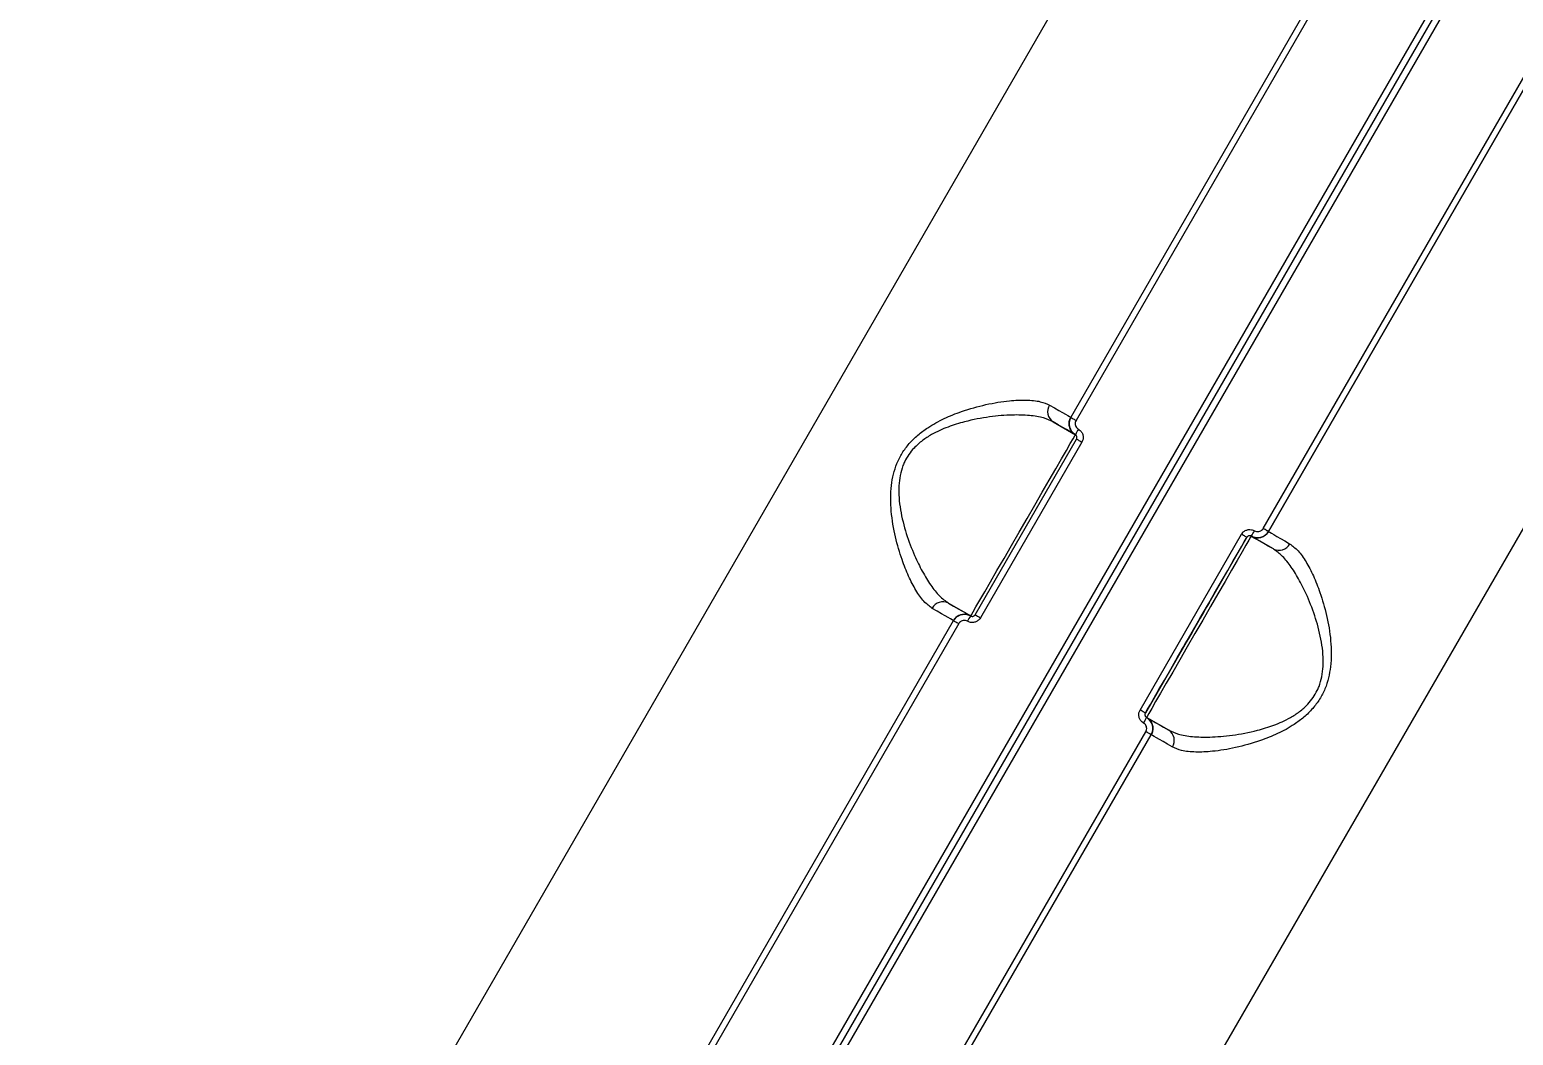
# Model space of a CAD drawing. Header units: millimetres. Extents: x -6006 to 5875, y -6399 to 6717.
# Drawn here: x 1698.3 to 1932.2, y 1252.6 to 1411.2 of the extents above; entities that cross this region are included whole.
import ezdxf

# ---------------------------------------------------------------- set-up
doc = ezdxf.new("R2010")
doc.units = ezdxf.units.MM
for name, color, linetype in [('DIKOM_ОБЪЕКТ', 7, 'Continuous'), ('DIKOM_РАЗМЕР_ЗОНА', 7, 'Continuous'), ('DIKOM_РАЗМЕР_ОБЪЕКТА', 7, 'Continuous')]:
    doc.layers.add(name, color=color, linetype=linetype)
doc.styles.add('style1', font='arial.ttf', dxfattribs={"width": 0.8})
doc.dimstyles.new('1-50', dxfattribs={"dimtxt": 300, "dimasz": 200, "dimexe": 100, "dimexo": 0, "dimgap": 100, "dimtad": 0, "dimdec": 0, "dimtxsty": 'style1', "dimcen": 0, "dimclrd": 7, "dimclre": 7, "dimadec": 1, "dimazin": 2, "dimtfac": 1, "dimtdec": 0, "dimtmove": 1, "dimatfit": 3, "dimfxl": 0, "dimlwd": 25, "dimlwe": 18, "dimarcsym": 0})

# ---------------------------------------------------------------- blocks, each defined once
blk = doc.blocks.new('*D15')
at = {"layer": 'Defpoints', "color": 0, "transparency": 16777216}
for p in [(-4354.46, 4593.05), (3409.28, 4593.05), (-1328.61, -3571.89)]:
    blk.add_point(p, dxfattribs=at)
at = {"layer": 'DIKOM_РАЗМЕР_ОБЪЕКТА', "color": 7, "lineweight": 18, "transparency": 16777216}
for p, q in [((3409.28, 4593.05), (-4454.46, 4593.05)), ((-1328.61, -3571.89), (-4454.46, -3571.89))]:
    blk.add_line(p, q, dxfattribs=at)
at = {"layer": 'DIKOM_РАЗМЕР_ОБЪЕКТА', "color": 7, "lineweight": 25, "transparency": 16777216}
for p, q in [((-4354.46, 4393.05), (-4354.46, 968.7)), ((-4354.46, -3371.89), (-4354.46, 52.46))]:
    blk.add_line(p, q, dxfattribs=at)
at = {"layer": 'DIKOM_РАЗМЕР_ОБЪЕКТА', "color": 7, "transparency": 16777216}
for points in [[(-4387.8, 4393.05), (-4321.13, 4393.05), (-4354.46, 4593.05)], [(-4387.8, -3371.89), (-4321.13, -3371.89), (-4354.46, -3571.89)]]:
    blk.add_solid(points, dxfattribs=at)
at = {"layer": 'DIKOM_РАЗМЕР_ОБЪЕКТА', "color": 0, "transparency": 16777216, "insert": (-4354.46, 510.58), "char_height": 300, "attachment_point": 5, "rotation": 90, "style": 'style1'}
blk.add_mtext('8150', dxfattribs=at)
blk = doc.blocks.new('*D16')
at = {"layer": 'Defpoints', "color": 0, "transparency": 16777216}
for p in [(3934.59, 4272.92), (-3710.11, -290.96), (3934.59, -4791.62)]:
    blk.add_point(p, dxfattribs=at)
at = {"layer": 'DIKOM_РАЗМЕР_ОБЪЕКТА', "color": 7, "lineweight": 18, "transparency": 16777216}
for p, q in [((3934.59, 4272.92), (3934.59, -4891.62)), ((-3710.11, -290.96), (-3710.11, -4891.62))]:
    blk.add_line(p, q, dxfattribs=at)
at = {"layer": 'DIKOM_РАЗМЕР_ОБЪЕКТА', "color": 7, "lineweight": 25, "transparency": 16777216}
for p, q in [((-3510.11, -4791.62), (-1432.64, -4791.62)), ((3734.59, -4791.62), (-518.7, -4791.62))]:
    blk.add_line(p, q, dxfattribs=at)
at = {"layer": 'DIKOM_РАЗМЕР_ОБЪЕКТА', "color": 7, "transparency": 16777216}
for points in [[(-3510.11, -4758.29), (-3510.11, -4824.96), (-3710.11, -4791.62)], [(3734.59, -4758.29), (3734.59, -4824.96), (3934.59, -4791.62)]]:
    blk.add_solid(points, dxfattribs=at)
at = {"layer": 'DIKOM_РАЗМЕР_ОБЪЕКТА', "color": 0, "transparency": 16777216, "insert": (-975.67, -4791.62), "char_height": 300, "attachment_point": 5, "style": 'style1'}
blk.add_mtext('7650', dxfattribs=at)
blk = doc.blocks.new('*D14')
at = {"layer": 'Defpoints', "color": 0, "transparency": 16777216}
for p in [(3463.26, 6716.57), (-5809.49, -5571.89), (-1350.38, -5571.89)]:
    blk.add_point(p, dxfattribs=at)
at = {"layer": 'DIKOM_РАЗМЕР_ЗОНА', "color": 7, "lineweight": 18, "transparency": 16777216}
for p, q in [((3463.26, 6716.57), (-5909.49, 6716.57)), ((-1350.38, -5571.89), (-5909.49, -5571.89))]:
    blk.add_line(p, q, dxfattribs=at)
at = {"layer": 'DIKOM_РАЗМЕР_ЗОНА', "color": 7, "lineweight": 25, "transparency": 16777216}
for p, q in [((-5809.49, 6516.57), (-5809.49, 1149.14)), ((-5809.49, -5371.89), (-5809.49, 69.36))]:
    blk.add_line(p, q, dxfattribs=at)
at = {"layer": 'DIKOM_РАЗМЕР_ЗОНА', "color": 7, "transparency": 16777216}
for points in [[(-5842.83, 6516.57), (-5776.16, 6516.57), (-5809.49, 6716.57)], [(-5842.83, -5371.89), (-5776.16, -5371.89), (-5809.49, -5571.89)]]:
    blk.add_solid(points, dxfattribs=at)
at = {"layer": 'DIKOM_РАЗМЕР_ЗОНА', "color": 0, "transparency": 16777216, "insert": (-5809.49, 609.25), "char_height": 300, "attachment_point": 5, "rotation": 90, "style": 'style1'}
blk.add_mtext('12300', dxfattribs=at)
blk = doc.blocks.new('*D13')
at = {"layer": 'Defpoints', "color": 0, "transparency": 16777216}
for p in [(5874.9, 4901.57), (-5210.11, -1293.83), (5874.9, -6202.3)]:
    blk.add_point(p, dxfattribs=at)
at = {"layer": 'DIKOM_РАЗМЕР_ЗОНА', "color": 7, "lineweight": 18, "transparency": 16777216}
for p, q in [((5874.9, 4901.57), (5874.9, -6302.3)), ((-5210.11, -1293.83), (-5210.11, -6302.3))]:
    blk.add_line(p, q, dxfattribs=at)
at = {"layer": 'DIKOM_РАЗМЕР_ЗОНА', "color": 7, "lineweight": 25, "transparency": 16777216}
for p, q in [((-5010.11, -6202.3), (160.46, -6202.3)), ((5674.9, -6202.3), (1240.24, -6202.3))]:
    blk.add_line(p, q, dxfattribs=at)
at = {"layer": 'DIKOM_РАЗМЕР_ЗОНА', "color": 7, "transparency": 16777216}
for points in [[(-5010.11, -6168.97), (-5010.11, -6235.64), (-5210.11, -6202.3)], [(5674.9, -6168.97), (5674.9, -6235.64), (5874.9, -6202.3)]]:
    blk.add_solid(points, dxfattribs=at)
at = {"layer": 'DIKOM_РАЗМЕР_ЗОНА', "color": 0, "transparency": 16777216, "insert": (700.35, -6202.3), "char_height": 300, "attachment_point": 5, "style": 'style1'}
blk.add_mtext('11100', dxfattribs=at)

msp = doc.modelspace()

# ---------------------------------------------------------------- linework, layer by layer
at = {"layer": 'DIKOM_ОБЪЕКТ', "color": 7, "linetype": 'Continuous', "lineweight": 15}
for p, q in [((1716.91, 1064.01), (1958.91, 1483.16)), ((1717.77, 1063.5), (1959.77, 1482.66)), ((1960.64, 1482.16), (1718.64, 1063)), ((1705.81, 1147.78), (1880.81, 1450.89)), ((1862.44, 1350.07), (1903.94, 1421.95)), ((1904.77, 1421.47), (1863.27, 1349.59)), ((1892.78, 1332.55), (1934.28, 1404.43)), ((1893.61, 1332.07), (1935.11, 1403.95)), ((1935.11, 1403.95), (1893.61, 1332.07)), ((1971.74, 1398.38), (1796.74, 1095.28)), ((1859.66, 1349.36), (1863.17, 1347.33)), ((1847.35, 1318.94), (1863.35, 1346.65)), ((1864.19, 1346.17), (1848.19, 1318.46)), ((1873.36, 1303.92), (1889.36, 1331.63)), ((1890.88, 1331.33), (1890.92, 1331.31)), ((1894.39, 1329.31), (1890.88, 1331.33)), ((1893.61, 1332.07), (1893.61, 1332.07)), ((1890.2, 1331.15), (1874.2, 1303.44)), ((1890.2, 1331.15), (1890.2, 1331.15)), ((1843.16, 1320.78), (1846.67, 1318.75)), ((1802.44, 1246.14), (1843.94, 1318.02)), ((1844.77, 1317.54), (1803.27, 1245.66)), ((1846.63, 1318.77), (1846.67, 1318.75)), ((1874.2, 1303.44), (1874.2, 1303.44)), ((1874.38, 1302.75), (1874.38, 1302.75)), ((1877.89, 1300.73), (1874.38, 1302.75)), ((1832.78, 1228.62), (1874.28, 1300.5)), ((1833.61, 1228.14), (1875.11, 1300.02))]:
    msp.add_line(p, q, dxfattribs=at)
at = {"layer": 'DIKOM_ОБЪЕКТ', "color": 7, "linetype": 'Continuous', "lineweight": 15, "flags": 128}
for points in [[(1859.1, 1351.99), (1859.87, 1351.55), (1860.54, 1351.16), (1861.12, 1350.83), (1861.59, 1350.55), (1861.96, 1350.34), (1862.22, 1350.19), (1862.38, 1350.1), (1862.44, 1350.07)], [(1862.44, 1350.07), (1862.45, 1350.06), (1862.5, 1350.03), (1862.57, 1349.99), (1862.68, 1349.93), (1862.8, 1349.85), (1862.95, 1349.77), (1863.1, 1349.68), (1863.27, 1349.59)], [(1863.17, 1347.33), (1863.11, 1347.37), (1862.95, 1347.46), (1862.67, 1347.62), (1862.28, 1347.85), (1861.78, 1348.13), (1861.18, 1348.48), (1860.47, 1348.89), (1859.66, 1349.36)], [(1846.67, 1318.75), (1846.76, 1318.91), (1847.04, 1319.39), (1847.49, 1320.17), (1848.1, 1321.24), (1848.87, 1322.57), (1849.78, 1324.13), (1850.79, 1325.9), (1851.91, 1327.82), (1853.08, 1329.86), (1854.3, 1331.98), (1855.54, 1334.11), (1856.76, 1336.22), (1857.93, 1338.26), (1859.04, 1340.19), (1860.06, 1341.95), (1860.97, 1343.52), (1861.74, 1344.85), (1862.35, 1345.92), (1862.8, 1346.7), (1863.08, 1347.17), (1863.17, 1347.33)], [(1863.35, 1346.65), (1863.37, 1346.64), (1863.41, 1346.61), (1863.49, 1346.57), (1863.59, 1346.51), (1863.72, 1346.44), (1863.86, 1346.35), (1864.02, 1346.26), (1864.19, 1346.17)], [(1890.88, 1331.33), (1890.79, 1331.17), (1890.52, 1330.7), (1890.06, 1329.92), (1889.45, 1328.85), (1888.68, 1327.52), (1887.78, 1325.95), (1886.76, 1324.19), (1885.65, 1322.26), (1884.47, 1320.22), (1883.25, 1318.11), (1882.02, 1315.98), (1880.8, 1313.86), (1879.62, 1311.82), (1878.51, 1309.9), (1877.49, 1308.13), (1876.58, 1306.57), (1875.82, 1305.24), (1875.2, 1304.17), (1874.75, 1303.39), (1874.47, 1302.91), (1874.38, 1302.75)], [(1890.2, 1331.15), (1890.18, 1331.16), (1890.13, 1331.19), (1890.06, 1331.23), (1889.95, 1331.29), (1889.83, 1331.36), (1889.68, 1331.45), (1889.53, 1331.54), (1889.36, 1331.63)], [(1894.39, 1329.31), (1893.58, 1329.78), (1892.87, 1330.19), (1892.26, 1330.53), (1891.77, 1330.82), (1891.38, 1331.04), (1891.1, 1331.2), (1890.94, 1331.3), (1890.88, 1331.33)], [(1893.61, 1332.07), (1893.6, 1332.07), (1893.55, 1332.1), (1893.47, 1332.15), (1893.37, 1332.2), (1893.25, 1332.28), (1893.1, 1332.36), (1892.95, 1332.45), (1892.78, 1332.55)], [(1893.61, 1332.07), (1893.67, 1332.03), (1893.82, 1331.94), (1894.09, 1331.79), (1894.46, 1331.58), (1894.93, 1331.3), (1895.51, 1330.97), (1896.18, 1330.58), (1896.95, 1330.14)], [(1874.2, 1303.44), (1874.29, 1303.59), (1874.55, 1304.05), (1874.99, 1304.81), (1875.59, 1305.84), (1876.33, 1307.14), (1877.21, 1308.65), (1878.2, 1310.36), (1879.28, 1312.23), (1880.42, 1314.21), (1881.6, 1316.26), (1882.8, 1318.33), (1883.98, 1320.38), (1885.12, 1322.36), (1886.2, 1324.22), (1887.19, 1325.93), (1888.06, 1327.45), (1888.81, 1328.74), (1889.41, 1329.78), (1889.84, 1330.53), (1890.11, 1330.99), (1890.2, 1331.15)], [(1843.94, 1318.02), (1843.88, 1318.05), (1843.72, 1318.14), (1843.46, 1318.3), (1843.09, 1318.51), (1842.62, 1318.78), (1842.04, 1319.11), (1841.37, 1319.5), (1840.6, 1319.95)], [(1843.16, 1320.78), (1843.97, 1320.31), (1844.68, 1319.9), (1845.28, 1319.55), (1845.78, 1319.27), (1846.17, 1319.04), (1846.45, 1318.88), (1846.61, 1318.79), (1846.67, 1318.75)], [(1882.2, 1317.29), (1882.83, 1318.39), (1883.42, 1319.4), (1883.9, 1320.24), (1884.25, 1320.84), (1884.43, 1321.15), (1884.43, 1321.15), (1884.25, 1320.84), (1883.9, 1320.24), (1883.41, 1319.4), (1882.83, 1318.39), (1882.2, 1317.29), (1881.56, 1316.2), (1880.98, 1315.19), (1880.5, 1314.35), (1880.15, 1313.75), (1879.97, 1313.44), (1879.97, 1313.44), (1880.15, 1313.75), (1880.5, 1314.35), (1880.98, 1315.19), (1881.56, 1316.2), (1882.2, 1317.29)], [(1843.94, 1318.02), (1843.95, 1318.01), (1844, 1317.99), (1844.07, 1317.94), (1844.18, 1317.88), (1844.3, 1317.81), (1844.45, 1317.73), (1844.6, 1317.64), (1844.77, 1317.54)], [(1847.35, 1318.94), (1847.37, 1318.93), (1847.41, 1318.9), (1847.49, 1318.86), (1847.59, 1318.8), (1847.72, 1318.72), (1847.86, 1318.64), (1848.02, 1318.55), (1848.19, 1318.46)], [(1874.2, 1303.44), (1874.18, 1303.45), (1874.13, 1303.47), (1874.06, 1303.52), (1873.95, 1303.58), (1873.83, 1303.65), (1873.68, 1303.73), (1873.53, 1303.83), (1873.36, 1303.92)], [(1874.38, 1302.75), (1874.44, 1302.72), (1874.6, 1302.63), (1874.88, 1302.47), (1875.27, 1302.24), (1875.76, 1301.96), (1876.37, 1301.61), (1877.08, 1301.2), (1877.89, 1300.73)], [(1878.45, 1298.09), (1877.68, 1298.54), (1877.01, 1298.93), (1876.43, 1299.26), (1875.96, 1299.53), (1875.59, 1299.75), (1875.32, 1299.9), (1875.17, 1299.99), (1875.11, 1300.02)]]:
    msp.add_lwpolyline(points, dxfattribs=at)
at = {"layer": 'DIKOM_ОБЪЕКТ', "color": 7, "linetype": 'Continuous', "lineweight": 15}
for centre, radius, start, end in [((1860.7, 1350.96), 1.91, 147.2372, 236.964), ((1864.17, 1349.07), 2, 150, 240), ((1869.25, 1344.69), 6.63, 147.8673, 156.5177), ((1885.59, 1335.25), 6.58, 323.454, 332.1721), ((1891.88, 1333.07), 2, 241.1812, 330), ((1895.26, 1331.01), 1.91, 243.0473, 332.7552), ((1842.29, 1319.08), 1.91, 63.0461, 152.7484), ((1845.67, 1317.02), 2, 82.1486, 150), ((1851.94, 1314.84), 6.57, 143.4414, 152.1774), ((1868.36, 1305.36), 6.56, 327.8131, 336.5655), ((1873.38, 1301.02), 2, 330, 60), ((1780.7, 1137.45), 188, 59.8555, 60.148), ((1876.85, 1299.13), 1.91, 327.2394, 56.9518)]:
    msp.add_arc(centre, radius, start, end, dxfattribs=at)
for points, knots in [([(1840.6, 1319.95), (1840.15, 1320.28), (1839.26, 1320.94), (1838.01, 1322.72), (1836.84, 1324.96), (1835.73, 1327.77), (1834.73, 1331.19), (1834.04, 1335.14), (1833.98, 1339.12), (1834.71, 1342.29), (1835.82, 1344.47), (1836.95, 1345.98), (1838.32, 1347.32), (1840.17, 1348.68), (1842.49, 1349.94), (1845.62, 1351.19), (1849.14, 1352.16), (1852.59, 1352.73), (1855.46, 1352.85), (1857.63, 1352.64), (1858.64, 1352.2), (1859.1, 1351.99)], [0, 0, 0, 0, 0.054582, 0.111031, 0.165946, 0.222012, 0.289071, 0.35796, 0.422673, 0.477402, 0.504749, 0.5331, 0.562353, 0.592381, 0.63989, 0.688582, 0.759283, 0.832058, 0.89016, 0.949867, 1, 1, 1, 1]), ([(1859.66, 1349.36), (1859.18, 1349.58), (1858.15, 1350.06), (1855.95, 1350.4), (1853.09, 1350.49), (1849.64, 1350.2), (1846.18, 1349.55), (1843.07, 1348.6), (1840.82, 1347.6), (1839.02, 1346.44), (1837.48, 1345.1), (1836.49, 1343.67), (1835.85, 1342.17), (1835.49, 1340.89), (1835.21, 1338.52), (1835.5, 1335.36), (1836.46, 1331.65), (1837.69, 1328.43), (1839.02, 1325.72), (1840.33, 1323.58), (1841.72, 1321.81), (1842.68, 1321.13), (1843.16, 1320.78)], [0, 0, 0, 0, 0.050714, 0.109914, 0.170726, 0.242654, 0.316475, 0.363751, 0.411989, 0.440045, 0.46886, 0.510101, 0.521087, 0.546818, 0.573408, 0.636934, 0.704612, 0.774149, 0.830251, 0.88733, 0.942879, 1, 1, 1, 1]), ([(1863.17, 1347.33), (1863.04, 1347.42), (1862.73, 1347.62), (1862.37, 1348.11), (1862.15, 1348.76), (1862.16, 1349.45), (1862.34, 1349.86), (1862.44, 1350.07)], [0, 0, 0, 0, 0.1417, 0.356389, 0.570926, 0.785439, 1, 1, 1, 1]), ([(1863.27, 1349.59), (1863.22, 1349.48), (1863.13, 1349.28), (1863.13, 1348.93), (1863.23, 1348.61), (1863.42, 1348.36), (1863.57, 1348.26), (1863.63, 1348.22)], [0, 0, 0, 0, 0.214267, 0.428576, 0.64325, 0.858151, 1, 1, 1, 1]), ([(1863.63, 1348.22), (1863.73, 1348.16), (1863.96, 1348), (1864.24, 1347.63), (1864.4, 1347.15), (1864.4, 1346.63), (1864.26, 1346.32), (1864.19, 1346.17)], [0, 0, 0, 0, 0.141914, 0.356741, 0.571331, 0.785687, 1, 1, 1, 1]), ([(1863.35, 1346.65), (1863.37, 1346.7), (1863.42, 1346.8), (1863.42, 1346.98), (1863.37, 1347.14), (1863.28, 1347.26), (1863.2, 1347.31), (1863.17, 1347.33)], [0, 0, 0, 0, 0.214005, 0.428131, 0.642817, 0.857923, 1, 1, 1, 1]), ([(1889.36, 1331.63), (1889.42, 1331.73), (1889.58, 1331.96), (1889.94, 1332.23), (1890.43, 1332.39), (1890.95, 1332.39), (1891.26, 1332.25), (1891.41, 1332.18)], [0, 0, 0, 0, 0.140634, 0.355062, 0.569835, 0.784908, 1, 1, 1, 1]), ([(1890.88, 1331.33), (1890.83, 1331.36), (1890.73, 1331.4), (1890.55, 1331.4), (1890.39, 1331.35), (1890.27, 1331.26), (1890.22, 1331.18), (1890.2, 1331.15)], [0, 0, 0, 0, 0.215313, 0.430613, 0.645405, 0.859555, 1, 1, 1, 1]), ([(1893.61, 1332.07), (1893.53, 1331.94), (1893.32, 1331.63), (1892.84, 1331.27), (1892.19, 1331.05), (1891.5, 1331.05), (1891.09, 1331.24), (1890.88, 1331.33)], [0, 0, 0, 0, 0.140715, 0.355419, 0.570313, 0.78515, 1, 1, 1, 1]), ([(1891.41, 1332.18), (1891.52, 1332.13), (1891.72, 1332.04), (1892.07, 1332.04), (1892.39, 1332.15), (1892.64, 1332.33), (1892.74, 1332.48), (1892.78, 1332.55)], [0, 0, 0, 0, 0.21512, 0.430204, 0.644931, 0.859502, 1, 1, 1, 1]), ([(1877.89, 1300.73), (1878.37, 1300.51), (1879.4, 1300.03), (1881.61, 1299.68), (1884.46, 1299.6), (1887.91, 1299.88), (1891.37, 1300.53), (1894.48, 1301.48), (1896.73, 1302.48), (1898.54, 1303.64), (1900.07, 1304.99), (1901.06, 1306.42), (1901.71, 1307.91), (1902.07, 1309.19), (1902.34, 1311.56), (1902.05, 1314.73), (1901.09, 1318.43), (1899.86, 1321.66), (1898.53, 1324.37), (1897.22, 1326.51), (1895.83, 1328.27), (1894.87, 1328.96), (1894.39, 1329.31)], [0, 0, 0, 0, 0.050713, 0.109914, 0.170725, 0.242652, 0.316472, 0.36375, 0.411989, 0.440045, 0.46886, 0.510098, 0.521087, 0.546818, 0.573407, 0.636934, 0.704611, 0.774149, 0.830252, 0.88733, 0.94288, 1, 1, 1, 1]), ([(1896.95, 1330.14), (1897.4, 1329.8), (1898.3, 1329.14), (1899.55, 1327.34), (1900.71, 1325.12), (1901.83, 1322.29), (1902.84, 1318.88), (1903.51, 1314.93), (1903.57, 1310.97), (1902.84, 1307.79), (1901.72, 1305.61), (1900.59, 1304.09), (1899.23, 1302.77), (1897.37, 1301.39), (1895.05, 1300.13), (1891.91, 1298.89), (1888.39, 1297.91), (1884.93, 1297.36), (1882.08, 1297.23), (1879.91, 1297.45), (1878.91, 1297.89), (1878.45, 1298.09)], [0, 0, 0, 0, 0.055476, 0.111024, 0.166497, 0.222006, 0.290023, 0.357963, 0.422676, 0.477407, 0.505248, 0.533094, 0.562708, 0.592374, 0.64043, 0.688582, 0.760324, 0.832062, 0.891, 0.949866, 1, 1, 1, 1]), ([(1843.94, 1318.02), (1844.02, 1318.15), (1844.22, 1318.45), (1844.71, 1318.82), (1845.36, 1319.04), (1846.05, 1319.03), (1846.46, 1318.85), (1846.67, 1318.75)], [0, 0, 0, 0, 0.140764, 0.355473, 0.570301, 0.785144, 1, 1, 1, 1]), ([(1846.13, 1317.91), (1846.03, 1317.95), (1845.82, 1318.05), (1845.48, 1318.05), (1845.16, 1317.94), (1844.91, 1317.76), (1844.81, 1317.6), (1844.77, 1317.54)], [0, 0, 0, 0, 0.215091, 0.430174, 0.644922, 0.859443, 1, 1, 1, 1]), ([(1848.19, 1318.46), (1848.12, 1318.36), (1847.97, 1318.13), (1847.6, 1317.86), (1847.12, 1317.7), (1846.6, 1317.7), (1846.29, 1317.84), (1846.13, 1317.91)], [0, 0, 0, 0, 0.140596, 0.355029, 0.569807, 0.784885, 1, 1, 1, 1]), ([(1846.67, 1318.75), (1846.72, 1318.73), (1846.82, 1318.68), (1846.99, 1318.68), (1847.16, 1318.74), (1847.28, 1318.83), (1847.33, 1318.91), (1847.35, 1318.94)], [0, 0, 0, 0, 0.215557, 0.430578, 0.645383, 0.859547, 1, 1, 1, 1]), ([(1873.91, 1301.87), (1873.82, 1301.93), (1873.59, 1302.09), (1873.31, 1302.45), (1873.15, 1302.94), (1873.15, 1303.46), (1873.29, 1303.77), (1873.36, 1303.92)], [0, 0, 0, 0, 0.141895, 0.356776, 0.571381, 0.785754, 1, 1, 1, 1]), ([(1874.2, 1303.44), (1874.17, 1303.39), (1874.13, 1303.28), (1874.13, 1303.11), (1874.18, 1302.95), (1874.27, 1302.83), (1874.35, 1302.78), (1874.38, 1302.75)], [0, 0, 0, 0, 0.214004, 0.428135, 0.642818, 0.857923, 1, 1, 1, 1]), ([(1874.28, 1300.5), (1874.33, 1300.61), (1874.42, 1300.81), (1874.42, 1301.16), (1874.31, 1301.48), (1874.13, 1301.72), (1873.98, 1301.83), (1873.91, 1301.87)], [0, 0, 0, 0, 0.214274, 0.428589, 0.643196, 0.858103, 1, 1, 1, 1]), ([(1874.38, 1302.75), (1874.5, 1302.67), (1874.81, 1302.46), (1875.18, 1301.98), (1875.39, 1301.33), (1875.39, 1300.64), (1875.21, 1300.23), (1875.11, 1300.02)], [0, 0, 0, 0, 0.1417, 0.356389, 0.57095, 0.785464, 1, 1, 1, 1])]:
    msp.add_open_spline(points, degree=3, knots=knots, dxfattribs=at)

# ---------------------------------------------------------------- dimensions: what is measured, and where the dimension line sits
at = {"layer": 'DIKOM_РАЗМЕР_ЗОНА'}
dim = msp.add_linear_dim(base=(-5809.49, -5571.89), p1=(3463.26, 6716.57), p2=(-1350.38, -5571.89), angle=90, text='12300', dimstyle='1-50', override={"dimscale": 1, "dimtix": 0, "dimtofl": 1, "dimtmove": 1, "dimatfit": 3}, dxfattribs=at)
dim.commit()
dim.dimension.update_dxf_attribs({"geometry": '*D14', "text_midpoint": (-5809.49, 609.25), "dimtype": 160})
dim = msp.add_linear_dim(base=(5874.9, -6202.3), p1=(-5210.11, -1293.83), p2=(5874.9, 4901.57), text='11100', dimstyle='1-50', override={"dimscale": 1, "dimtix": 0, "dimtofl": 1, "dimtmove": 1, "dimatfit": 3}, dxfattribs=at)
dim.commit()
dim.dimension.update_dxf_attribs({"geometry": '*D13', "text_midpoint": (700.35, -6202.3), "dimtype": 160})
at = {"layer": 'DIKOM_РАЗМЕР_ОБЪЕКТА'}
dim = msp.add_linear_dim(base=(-4354.46, 4593.05), p1=(-1328.61, -3571.89), p2=(3409.28, 4593.05), angle=90, text='8150', dimstyle='1-50', override={"dimscale": 1, "dimtix": 0, "dimtofl": 1, "dimtmove": 1, "dimatfit": 3}, dxfattribs=at)
dim.commit()
dim.dimension.update_dxf_attribs({"geometry": '*D15', "text_midpoint": (-4354.46, 510.58)})
dim = msp.add_linear_dim(base=(3934.59, -4791.62), p1=(-3710.11, -290.96), p2=(3934.59, 4272.92), text='7650', dimstyle='1-50', override={"dimscale": 1, "dimtix": 0, "dimtofl": 1, "dimtmove": 1, "dimatfit": 3}, dxfattribs=at)
dim.commit()
dim.dimension.update_dxf_attribs({"geometry": '*D16', "text_midpoint": (-975.67, -4791.62), "dimtype": 160})

doc.saveas('drawing.dxf')
